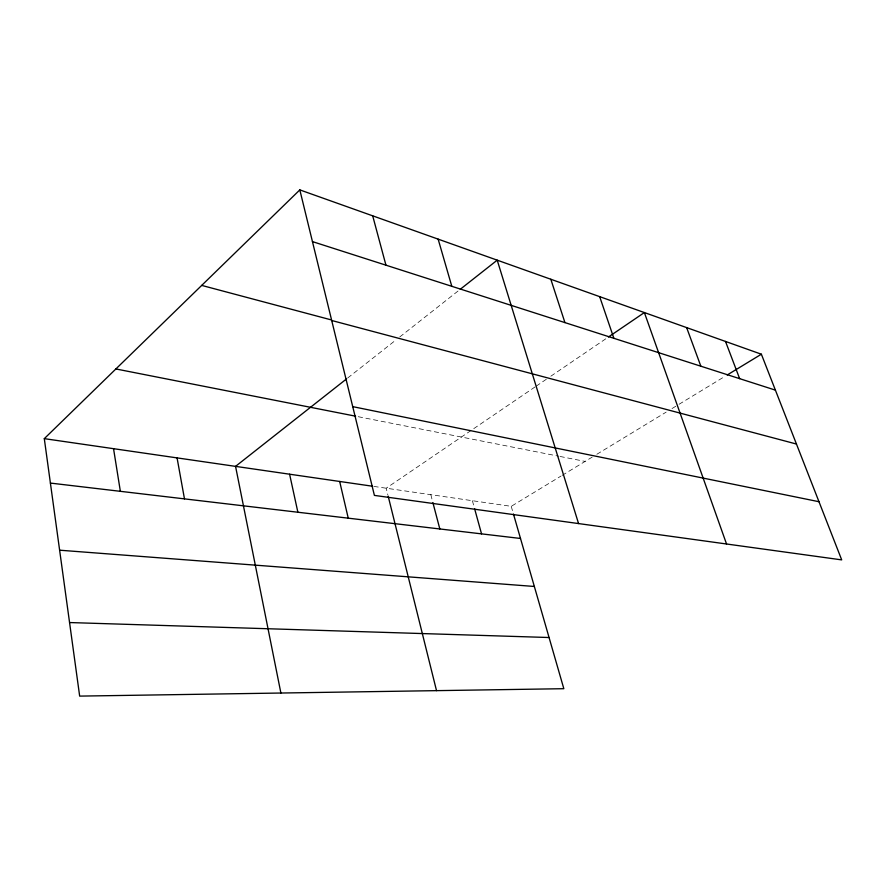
<?xml version="1.0" encoding="UTF-8"?>
<svg xmlns="http://www.w3.org/2000/svg" width="886" height="886" viewBox="0 0 886 886"><rect width="100%" height="100%" fill="white"/><g stroke="black" fill="none" stroke-linecap="round" stroke-linejoin="round"><path stroke-width="0.66" stroke-dasharray="4.43 3.32" d="M347.744 377.957L395.4 340.401M399.741 336.979L459.192 290.121M535.1 386.905L386.196 488.208L387.824 494.776M536.218 386.141L546.33 379.263M550.837 376.196L607.309 337.776M373.881 486.425L511.233 506.338L561.015 476.059M562.167 475.361L592.169 457.121M596.865 454.263L666.161 412.123M672.031 408.546L677.89 404.98M679.064 404.271L724.848 376.428M358.254 416.708L558.723 456.201M560.041 456.467L585.114 461.407M511.233 506.338L513.083 512.761M472.393 500.712L474.22 507.346M430.806 494.676L432.545 501.277"/><path stroke-width="1.33" d="M513.459 514.046L563.828 688.699L79.662 696.108L44.3 438.648L299.822 189.892L761.373 354.212L841.7 559.886L374.401 495.396L299.822 189.892M346.681 378.798L235.554 466.368L280.895 693.029M460.277 289.268L497.212 260.163L578.558 523.571M608.438 337.012L644.377 312.559L726.542 543.993M727.207 374.988L761.373 354.212M69.562 622.548L549.065 637.521M59.628 550.195L534.336 586.466M50.402 483.08L520.503 538.466M44.3 438.648L372.508 486.226M115.889 368.953L355.607 416.187M352.739 406.641L818.985 501.72M201.709 285.403L331.22 319.879M331.707 320.499L796.459 444.041M312.448 241.601L775.405 390.128M725.512 341.442L739.644 378.654M686.639 327.599L700.848 366.206M599.667 296.633L613.876 338.308M550.815 279.245L564.936 322.604M438.138 239.131L451.805 286.311M474.586 508.664L481.541 533.87M372.696 215.841L385.942 265.18M432.889 502.595L439.821 528.953M388.157 496.094L436.521 690.648M339.67 481.463L348.242 518.166M289.6 474.209L297.873 512.23M177.067 457.896L184.476 498.873M113.541 448.681L120.363 491.32"/></g></svg>
